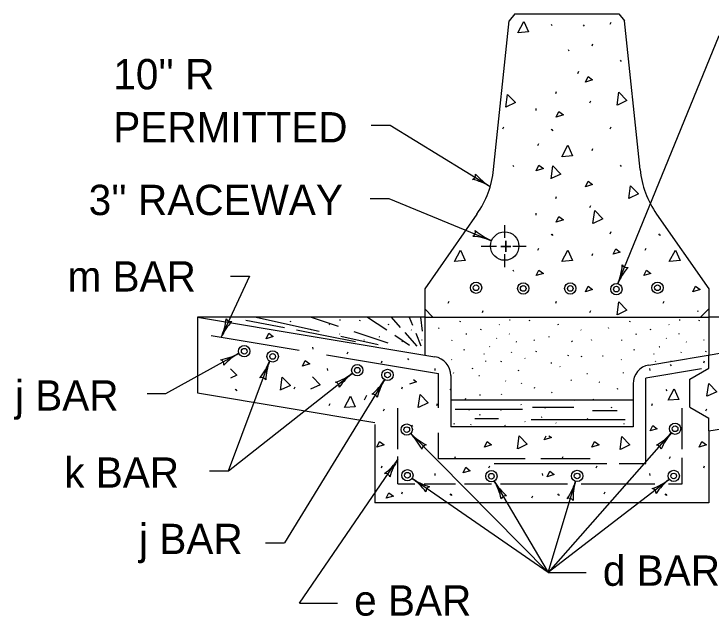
# Model space of a CAD drawing. Extents: x 998.4 to 1037.3, y 999.1 to 1023.1.
# Drawn here: x 1025.488 to 1030.087, y 1008.731 to 1012.703 of the extents above; entities that cross this region are included whole.
import ezdxf

# ---------------------------------------------------------------- set-up
doc = ezdxf.new("R2010")
doc.units = 0
for name, color, linetype in [('1', 7, 'Continuous'), ('2', 7, 'Continuous'), ('Level 1', 7, 'Continuous'), ('Level 3', 7, 'Continuous')]:
    doc.layers.add(name, color=color, linetype=linetype)

msp = doc.modelspace()

# ---------------------------------------------------------------- linework, layer by layer
at = {"layer": '1'}
for p, q in [((1027.8366, 1011.4863), (1027.9616, 1011.4863)), ((1027.9616, 1011.4863), (1028.6388, 1011.2071)), ((1028.7255, 1011.2254), (1028.7255, 1011.3104)), ((1028.571, 1011.1713), (1028.6714, 1011.1713)), ((1028.7795, 1011.1713), (1028.8664, 1011.1713)), ((1028.7255, 1011.0323), (1028.7255, 1011.1173))]:
    msp.add_line(p, q, dxfattribs=at)
msp.add_circle((1028.7254, 1011.1713), 0.0938, dxfattribs=at)
at = {"layer": '2'}
msp.add_line((1029.4713, 1010.9236), (1030.1396, 1012.5611), dxfattribs=at)
for centre, radius, start, end in [((1028.5027, 1011.6413), 0.0313, 287.2216, 9.3383), ((1028.4248, 1011.2303), 0.3909, 58.447, 77.1158), ((1028.8339, 1011.8966), 0.3909, 219.7941, 238.4409), ((1028.4248, 1011.2303), 0.3909, 58.4348, 58.447), ((1028.5014, 1011.2638), 0.0313, 296.3643, 18.481), ((1028.7878, 1011.5685), 0.3909, 228.9369, 247.5836), ((1028.4897, 1010.8456), 0.3909, 67.5897, 86.2585), ((1028.4897, 1010.8456), 0.3909, 67.5775, 67.5897), ((1029.1112, 1011.0757), 0.3909, 337.1006, 355.7693), ((1029.8314, 1010.7715), 0.3909, 138.4477, 157.0944), ((1029.5292, 1011.0606), 0.0313, 205.8752, 287.9919), ((1029.1112, 1011.0757), 0.3909, 337.0883, 337.1006), ((1026.5, 1010.7346), 0.3909, 335.0519, 353.7207), ((1026.9172, 1010.7045), 0.0313, 203.8265, 285.9432), ((1027.2089, 1010.4048), 0.3909, 136.3991, 155.0458), ((1026.5, 1010.7346), 0.3909, 335.0397, 335.0519), ((1026.7828, 1010.8067), 0.391, 280.2485, 298.8952), ((1027.1607, 1010.1221), 0.391, 118.9013, 137.5701), ((1027.1607, 1010.1221), 0.391, 118.8891, 118.9013), ((1026.8416, 1010.3926), 0.0313, 347.6759, 69.7926), ((1026.807, 1010.5493), 0.3909, 320.8786, 339.5253), ((1027.5395, 1010.2759), 0.3909, 159.5314, 178.2002), ((1027.5395, 1010.2759), 0.3909, 159.5192, 159.5314), ((1027.4834, 1010.6435), 0.3909, 288.7431, 307.3898), ((1027.9583, 1010.0223), 0.3909, 127.3959, 146.0647), ((1027.9583, 1010.0223), 0.3909, 127.3837, 127.3959), ((1027.1213, 1010.2733), 0.0313, 28.306, 110.4227), ((1027.5995, 1010.494), 0.3909, 309.7853, 328.4321), ((1028.2657, 1010.0848), 0.3909, 148.4382, 167.107), ((1028.2657, 1010.0848), 0.3909, 148.426, 148.4382), ((1027.6027, 1010.2426), 0.0313, 356.1705, 78.2872), ((1027.8548, 1010.1627), 0.0313, 17.2128, 99.3295), ((1028.3829, 1010.2092), 0.391, 224.7209, 224.7331), ((1028.3829, 1010.2092), 0.391, 224.7331, 243.4019), ((1027.8275, 1009.6589), 0.391, 26.0802, 44.727), ((1029.531, 1010.197), 0.3909, 299.9554, 318.6021), ((1030.1176, 1009.68), 0.3909, 138.6082, 157.277), ((1030.1176, 1009.68), 0.3909, 138.596, 138.6082), ((1028.2098, 1009.8284), 0.0313, 93.5077, 175.6244), ((1029.726, 1009.827), 0.0313, 7.3828, 89.4995), ((1027.6984, 1009.984), 0.3909, 306.926, 325.5727), ((1028.3434, 1009.5421), 0.3909, 145.5788, 164.2476), ((1028.3434, 1009.5421), 0.3909, 145.5666, 145.5788), ((1027.9368, 1009.6405), 0.0313, 14.3534, 96.4701), ((1028.3362, 1009.9601), 0.3909, 235.3765, 254.0453), ((1028.3362, 1009.9601), 0.3909, 235.3642, 235.3765), ((1027.892, 1009.3167), 0.3909, 36.7236, 55.3704), ((1028.9929, 1009.8203), 0.3909, 210.562, 210.5742), ((1028.9929, 1009.8203), 0.3909, 210.5742, 229.243), ((1028.3197, 1009.4226), 0.3909, 11.9214, 30.5681), ((1028.8176, 1009.7309), 0.3909, 324.7558, 343.4025), ((1029.5669, 1009.5077), 0.3909, 163.4086, 182.0774), ((1029.5669, 1009.5077), 0.3909, 163.3964, 163.4086), ((1029.5718, 1009.942), 0.3909, 288.9657, 307.6124), ((1030.0491, 1009.3227), 0.3909, 127.6185, 146.2873), ((1030.0491, 1009.3227), 0.3909, 127.6063, 127.6185), ((1028.2364, 1009.5539), 0.0313, 104.1511, 186.2678), ((1029.6927, 1009.5416), 0.0313, 356.3931, 78.5098), ((1028.7319, 1009.4935), 0.0313, 79.3488, 161.4655), ((1029.1497, 1009.4769), 0.0313, 32.1832, 114.2999)]:
    msp.add_arc(centre, radius, start, end, dxfattribs=at)
at = {"layer": 'Level 1'}
for p, q in [((1030.0724, 1010.3666), (1030.0724, 1010.4525)), ((1029.9474, 1010.2943), (1030.0724, 1010.3666)), ((1029.9474, 1010.108), (1029.9474, 1010.2943)), ((1029.9474, 1010.108), (1030.0724, 1010.0359)), ((1030.0724, 1009.9536), (1030.0724, 1010.0359)), ((1030.0724, 1009.9526), (1030.0724, 1009.9536))]:
    msp.add_line(p, q, dxfattribs=at)
for centre, radius in [((1028.536, 1010.8966), 0.0375), ((1028.8477, 1010.892), 0.0375), ((1029.158, 1010.892), 0.0375), ((1029.462, 1010.8873), 0.0375), ((1029.7331, 1010.8966), 0.0375), ((1028.536, 1010.8966), 0.0187), ((1028.8477, 1010.892), 0.0187), ((1029.158, 1010.892), 0.0187), ((1029.462, 1010.8873), 0.0187), ((1029.7331, 1010.8966), 0.0187), ((1027.0068, 1010.4778), 0.0375), ((1027.0068, 1010.4778), 0.0187), ((1027.1944, 1010.4436), 0.0375), ((1027.1944, 1010.4436), 0.0187), ((1027.7528, 1010.3526), 0.0375), ((1027.7528, 1010.3526), 0.0187), ((1027.9523, 1010.3214), 0.0375), ((1027.9523, 1010.3214), 0.0187), ((1029.8491, 1009.9666), 0.0375), ((1028.0788, 1009.9607), 0.0375), ((1028.0788, 1009.9607), 0.0187), ((1029.8491, 1009.9666), 0.0187), ((1028.0833, 1009.6597), 0.0375), ((1028.6372, 1009.6537), 0.0375), ((1029.203, 1009.6552), 0.0375), ((1029.8402, 1009.6552), 0.0375), ((1028.0833, 1009.6597), 0.0187), ((1028.6372, 1009.6537), 0.0187), ((1029.203, 1009.6552), 0.0187), ((1029.8402, 1009.6552), 0.0187)]:
    msp.add_circle(centre, radius, dxfattribs=at)
at = {"layer": 'Level 3'}
for p, q in [((1028.7911, 1012.7026), (1028.7552, 1012.6581)), ((1028.7911, 1012.7026), (1029.4786, 1012.7026)), ((1029.4786, 1012.7026), (1029.5145, 1012.6581)), ((1028.6518, 1011.6757), (1028.7552, 1012.6581)), ((1029.031, 1012.636), (1029.0369, 1012.6271)), ((1029.243, 1012.6317), (1029.2489, 1012.6229)), ((1029.4217, 1012.636), (1029.4276, 1012.6492)), ((1029.6179, 1011.6757), (1029.5145, 1012.6581)), ((1029.3018, 1012.4922), (1029.3077, 1012.5055)), ((1029.1429, 1012.4678), (1029.1488, 1012.4589)), ((1029.4868, 1012.3975), (1029.4927, 1012.3886)), ((1029.208, 1012.3107), (1029.214, 1012.3241)), ((1029.062, 1012.177), (1029.068, 1012.1903)), ((1029.287, 1012.1162), (1029.293, 1012.1296)), ((1028.93, 1012.0791), (1028.9315, 1012.0658)), ((1027.8437, 1011.9692), (1027.9687, 1011.9692)), ((1027.9687, 1011.9692), (1028.6294, 1011.5635)), ((1028.7127, 1011.9446), (1028.7186, 1011.9579)), ((1029.031, 1011.9446), (1029.0369, 1011.9357)), ((1029.0369, 1011.9412), (1029.0428, 1011.9323)), ((1029.4217, 1011.9446), (1029.4276, 1011.9579)), ((1028.9436, 1011.8349), (1028.9495, 1011.8482)), ((1029.3018, 1011.8008), (1029.3077, 1011.8141)), ((1028.7779, 1011.7061), (1028.7838, 1011.6972)), ((1029.4868, 1011.7061), (1029.4927, 1011.6972)), ((1029.062, 1011.4856), (1029.068, 1011.4989)), ((1029.287, 1011.4249), (1029.293, 1011.4382)), ((1028.5422, 1011.3828), (1028.1974, 1010.8901)), ((1028.93, 1011.3877), (1028.9315, 1011.3744)), ((1029.7275, 1011.3828), (1030.0724, 1010.8901)), ((1029.031, 1011.2532), (1029.0369, 1011.2443)), ((1029.0369, 1011.2499), (1029.0428, 1011.241)), ((1029.4217, 1011.2532), (1029.4276, 1011.2666)), ((1029.7399, 1011.2532), (1029.7459, 1011.2443)), ((1029.7459, 1011.2499), (1029.7518, 1011.241)), ((1028.9436, 1011.1435), (1028.9495, 1011.1568)), ((1029.6525, 1011.1435), (1029.6585, 1011.1568)), ((1029.3018, 1011.1095), (1029.3077, 1011.1228)), ((1028.7779, 1011.0147), (1028.7838, 1011.0059)), ((1027.0419, 1010.9726), (1026.8545, 1010.5697)), ((1026.9169, 1010.9726), (1027.0419, 1010.9726)), ((1028.1974, 1010.8901), (1028.1974, 1010.7026)), ((1028.5439, 1010.9025), (1028.5439, 1010.9025)), ((1028.8505, 1010.9025), (1028.8505, 1010.9025)), ((1029.7701, 1010.9025), (1029.7701, 1010.9025)), ((1029.7701, 1010.9025), (1029.7701, 1010.9025)), ((1030.0724, 1010.8901), (1030.0724, 1010.7026)), ((1028.3531, 1010.7942), (1028.359, 1010.8076)), ((1029.062, 1010.7942), (1029.068, 1010.8076)), ((1029.771, 1010.7942), (1029.777, 1010.8076)), ((1028.1974, 1010.7572), (1028.252, 1010.7026)), ((1028.578, 1010.7336), (1028.584, 1010.7469)), ((1029.287, 1010.7336), (1029.293, 1010.7469)), ((1029.9984, 1010.7391), (1030.0019, 1010.7469)), ((1030.0177, 1010.7026), (1030.0724, 1010.7572)), ((1028.1974, 1010.7026), (1026.6974, 1010.7026)), ((1026.6974, 1010.7026), (1028.265, 1010.4413)), ((1026.6974, 1010.7026), (1026.6974, 1010.2026)), ((1027.5005, 1010.6076), (1027.0736, 1010.7026)), ((1027.4474, 1010.7026), (1027.6265, 1010.6429)), ((1027.8211, 1010.7026), (1027.9477, 1010.6185)), ((1027.976, 1010.7026), (1028.0359, 1010.6349)), ((1028.0947, 1010.7026), (1028.1163, 1010.6499)), ((1028.1694, 1010.7026), (1028.1798, 1010.6093)), ((1028.1974, 1010.7026), (1030.0724, 1010.7026)), ((1028.1974, 1010.7026), (1028.1974, 1010.4526)), ((1029.6767, 1010.3866), (1031.5724, 1010.7026)), ((1031.5724, 1010.7026), (1030.0724, 1010.7026)), ((1030.0724, 1010.7026), (1030.0724, 1010.4526)), ((1026.6974, 1010.6756), (1026.6992, 1010.6729)), ((1027.017, 1010.6834), (1027.2721, 1010.6335)), ((1027.3115, 1010.6726), (1027.3134, 1010.6784)), ((1027.5708, 1010.6513), (1027.5679, 1010.6542)), ((1027.6421, 1010.6831), (1027.6361, 1010.6817)), ((1027.7691, 1010.6781), (1027.7711, 1010.6839)), ((1027.9597, 1010.6532), (1027.9537, 1010.652)), ((1028.4315, 1010.6726), (1028.4334, 1010.6784)), ((1028.6908, 1010.6513), (1028.6879, 1010.6542)), ((1028.7621, 1010.6831), (1028.7561, 1010.6817)), ((1028.8891, 1010.6781), (1028.8911, 1010.6839)), ((1029.0797, 1010.6532), (1029.0737, 1010.652)), ((1029.5515, 1010.6726), (1029.5534, 1010.6784)), ((1029.8108, 1010.6513), (1029.8079, 1010.6542)), ((1029.8821, 1010.6831), (1029.8761, 1010.6817)), ((1030.0091, 1010.6781), (1030.0111, 1010.6839)), ((1027.3513, 1010.618), (1027.7413, 1010.5417)), ((1027.4472, 1010.6193), (1027.4492, 1010.6251)), ((1027.7289, 1010.6087), (1027.9541, 1010.5336)), ((1028.0655, 1010.6014), (1028.145, 1010.5116)), ((1028.1103, 1010.6164), (1028.1074, 1010.6193)), ((1028.292, 1010.6281), (1028.289, 1010.6311)), ((1028.5672, 1010.6193), (1028.5692, 1010.6251)), ((1029.2303, 1010.6164), (1029.2274, 1010.6193)), ((1029.412, 1010.6281), (1029.409, 1010.6311)), ((1029.6872, 1010.6193), (1029.6892, 1010.6251)), ((1026.7881, 1010.5808), (1027.3695, 1010.4839)), ((1027.6379, 1010.5902), (1027.635, 1010.5931)), ((1027.8905, 1010.5208), (1027.6445, 1010.5756)), ((1027.9003, 1010.5698), (1027.8974, 1010.5727)), ((1027.9997, 1010.584), (1028.098, 1010.5186)), ((1028.1385, 1010.596), (1028.1727, 1010.5126)), ((1028.3771, 1010.5481), (1028.379, 1010.5539)), ((1028.4721, 1010.5886), (1028.474, 1010.5945)), ((1028.6733, 1010.5611), (1028.6704, 1010.5641)), ((1028.7579, 1010.5902), (1028.755, 1010.5931)), ((1029.0203, 1010.5698), (1029.0174, 1010.5727)), ((1029.4971, 1010.5481), (1029.499, 1010.5539)), ((1029.5921, 1010.5886), (1029.594, 1010.5945)), ((1029.7933, 1010.5611), (1029.7904, 1010.5641)), ((1029.8779, 1010.5902), (1029.875, 1010.5931)), ((1027.8012, 1010.5495), (1027.7983, 1010.5524)), ((1028.052, 1010.5436), (1028.0461, 1010.5407)), ((1028.1803, 1010.5495), (1028.1774, 1010.5524)), ((1028.6242, 1010.5086), (1028.6266, 1010.5074)), ((1028.6266, 1010.5074), (1028.6277, 1010.5061)), ((1028.8045, 1010.5378), (1028.8016, 1010.5407)), ((1028.9212, 1010.5495), (1028.9183, 1010.5524)), ((1029.172, 1010.5436), (1029.1661, 1010.5407)), ((1029.3003, 1010.5495), (1029.2974, 1010.5524)), ((1029.7442, 1010.5086), (1029.7466, 1010.5074)), ((1029.7466, 1010.5074), (1029.7477, 1010.5061)), ((1029.9245, 1010.5378), (1029.9216, 1010.5407)), ((1030.0412, 1010.5495), (1030.0383, 1010.5524)), ((1026.4905, 1010.1995), (1026.9718, 1010.4644)), ((1027.4576, 1010.5052), (1027.4591, 1010.4919)), ((1027.6865, 1010.4612), (1027.6924, 1010.4746)), ((1028.4586, 1010.4851), (1028.4606, 1010.4909)), ((1028.589, 1010.458), (1028.5909, 1010.4638)), ((1028.7699, 1010.4688), (1028.7718, 1010.4746)), ((1028.9327, 1010.4742), (1028.9346, 1010.4801)), ((1029.5786, 1010.4851), (1029.5806, 1010.4909)), ((1029.709, 1010.458), (1029.7109, 1010.4638)), ((1029.8899, 1010.4688), (1029.8918, 1010.4746)), ((1030.0527, 1010.4742), (1030.0546, 1010.4801)), ((1027.5485, 1010.4541), (1028.2881, 1010.3308)), ((1028.0837, 1010.429), (1028.0896, 1010.4201)), ((1028.3761, 1010.4207), (1028.3732, 1010.4236)), ((1028.861, 1010.4289), (1028.858, 1010.4317)), ((1029.1444, 1010.4471), (1029.1464, 1010.453)), ((1029.2311, 1010.4408), (1029.2331, 1010.4466)), ((1029.3755, 1010.4458), (1029.3695, 1010.4446)), ((1029.4961, 1010.4207), (1029.4932, 1010.4236)), ((1026.9025, 1009.6897), (1027.1733, 1010.4126)), ((1027.9114, 1010.4006), (1027.9173, 1010.4139)), ((1028.5998, 1010.4092), (1028.6017, 1010.4151)), ((1028.7019, 1010.4083), (1028.7038, 1010.4141)), ((1029.033, 1010.3975), (1029.035, 1010.4033)), ((1029.0917, 1010.3747), (1029.0888, 1010.3776)), ((1029.7198, 1010.4092), (1029.7217, 1010.4151)), ((1029.8177, 1010.39), (1029.8236, 1010.3811)), ((1029.8228, 1010.411), (1029.8238, 1010.4141)), ((1030.0383, 1010.4006), (1030.0442, 1010.4139)), ((1026.9025, 1009.6897), (1027.7209, 1010.3329)), ((1027.5543, 1010.3634), (1027.5558, 1010.3501)), ((1028.2633, 1010.3634), (1028.2648, 1010.3501)), ((1028.2881, 1010.1041), (1028.2881, 1010.3308)), ((1028.388, 1010.3325), (1028.39, 1010.3383)), ((1028.5129, 1010.3623), (1028.5148, 1010.3681)), ((1028.8159, 1010.3487), (1028.8178, 1010.3546)), ((1029.2724, 1010.3294), (1029.2664, 1010.3281)), ((1029.508, 1010.3325), (1029.51, 1010.3383)), ((1030.0229, 1010.3619), (1029.6553, 1010.3006)), ((1029.6812, 1010.3634), (1029.6827, 1010.3501)), ((1027.9326, 1010.2894), (1027.2723, 1009.2145)), ((1028.3694, 1010.318), (1028.3694, 1010.1545)), ((1028.5595, 1010.3159), (1028.5535, 1010.3146)), ((1028.7335, 1010.2799), (1028.7305, 1010.2828)), ((1029.165, 1010.2853), (1029.162, 1010.2882)), ((1029.6553, 1009.7381), (1029.6553, 1010.3006)), ((1027.3371, 1010.2289), (1027.343, 1010.2422)), ((1028.046, 1010.2289), (1028.052, 1010.2422)), ((1028.8393, 1010.2636), (1028.8364, 1010.2666)), ((1028.9217, 1010.2351), (1028.9237, 1010.2408)), ((1029.3523, 1010.2718), (1029.3494, 1010.2747)), ((1029.5723, 1010.2633), (1029.5723, 1010.1545)), ((1026.3655, 1010.1995), (1026.4905, 1010.1995)), ((1026.6974, 1010.2026), (1027.8693, 1010.0072)), ((1026.9464, 1010.2289), (1026.9523, 1010.22)), ((1026.9523, 1010.2256), (1026.9582, 1010.2166)), ((1028.3643, 1010.2289), (1028.3694, 1010.2212)), ((1028.565, 1010.1886), (1028.559, 1010.1873)), ((1028.7046, 1010.1917), (1028.7065, 1010.1976)), ((1029.0374, 1010.2041), (1029.0345, 1010.207)), ((1029.4705, 1010.2292), (1029.4645, 1010.2279)), ((1029.7881, 1010.2256), (1029.794, 1010.2166)), ((1030.0724, 1009.9526), (1031.5724, 1010.2026)), ((1029.5723, 1010.1545), (1028.3694, 1010.1545)), ((1028.3694, 1010.1545), (1028.3694, 1009.9795)), ((1028.4667, 1010.1619), (1028.4686, 1010.1677)), ((1029.1823, 1010.1538), (1029.1842, 1010.1596)), ((1029.3131, 1010.1588), (1029.3071, 1010.1575)), ((1029.5723, 1010.1545), (1029.5723, 1009.9795)), ((1027.568, 1010.1191), (1027.574, 1010.1325)), ((1027.9262, 1010.0851), (1027.9321, 1010.0985)), ((1028.0209, 1009.832), (1028.0209, 1010.1025)), ((1028.277, 1010.1191), (1028.2829, 1010.1325)), ((1028.8365, 1010.1229), (1028.8336, 1010.1257)), ((1029.1815, 1010.1076), (1028.9087, 1010.1076)), ((1028.9923, 1010.1023), (1028.9942, 1010.1081)), ((1029.4293, 1010.1051), (1029.4312, 1010.1109)), ((1029.6949, 1010.1191), (1029.7008, 1010.1325)), ((1029.8959, 1009.832), (1029.8959, 1010.1025)), ((1030.053, 1010.0851), (1030.059, 1010.0985)), ((1028.8424, 1010.0926), (1028.3977, 1010.0926)), ((1028.4928, 1010.0876), (1028.4899, 1010.0906)), ((1028.5618, 1010.0572), (1028.5637, 1010.063)), ((1028.7025, 1010.0871), (1028.6995, 1010.0901)), ((1029.4668, 1010.0841), (1029.3055, 1010.0841)), ((1028.6833, 1010.0311), (1028.5291, 1010.0311)), ((1028.861, 1010.0118), (1028.858, 1010.0147)), ((1029.5195, 1010.0256), (1028.8988, 1010.0256)), ((1028.9711, 1010.0423), (1028.9651, 1010.0411)), ((1029.0645, 1010.0037), (1029.0616, 1010.0066)), ((1029.2735, 1010.0308), (1029.2706, 1010.0337)), ((1027.8693, 1009.9942), (1027.8693, 1009.4775)), ((1028.1112, 1009.9904), (1028.1171, 1009.9816)), ((1029.5723, 1009.9795), (1028.3694, 1009.9795)), ((1028.394, 1009.9991), (1028.388, 1009.9977)), ((1028.502, 1009.9913), (1028.504, 1009.9971)), ((1028.7287, 1009.9881), (1028.7229, 1009.9853)), ((1029.514, 1009.9991), (1029.508, 1009.9977)), ((1028.1052, 1009.9341), (1029.013, 1009.0178)), ((1028.2881, 1009.7683), (1028.2881, 1009.9391)), ((1029.8243, 1009.9385), (1029.013, 1009.0178)), ((1030.0724, 1009.9526), (1030.0724, 1009.4775)), ((1028.0209, 1009.6025), (1028.0209, 1009.7825)), ((1028.3954, 1009.7699), (1028.4013, 1009.7832)), ((1029.1044, 1009.7699), (1029.1103, 1009.7832)), ((1029.8133, 1009.7699), (1029.8192, 1009.7832)), ((1029.8959, 1009.6025), (1029.8959, 1009.7742)), ((1027.3721, 1008.8164), (1028.0209, 1009.7631)), ((1028.8594, 1009.7683), (1028.2881, 1009.7683)), ((1028.6553, 1009.7381), (1029.3998, 1009.7381)), ((1029.2881, 1009.7683), (1028.963, 1009.7683)), ((1029.4805, 1009.7381), (1029.6553, 1009.7381)), ((1026.7775, 1009.6897), (1026.9025, 1009.6897)), ((1027.9114, 1009.7092), (1027.9173, 1009.7226)), ((1028.6204, 1009.7092), (1028.6263, 1009.7226)), ((1029.3293, 1009.7092), (1029.3352, 1009.7226)), ((1030.0383, 1009.7092), (1030.0442, 1009.7226)), ((1029.013, 1009.0178), (1028.1141, 1009.6384)), ((1028.2633, 1009.6721), (1028.2648, 1009.6587)), ((1028.9722, 1009.6721), (1028.9737, 1009.6587)), ((1029.6812, 1009.6721), (1029.6827, 1009.6587)), ((1028.0209, 1009.6025), (1028.1326, 1009.6025)), ((1028.1933, 1009.6025), (1028.4, 1009.6025)), ((1028.4607, 1009.6025), (1028.6372, 1009.6025)), ((1028.6563, 1009.6215), (1029.013, 1009.0178)), ((1028.6979, 1009.6025), (1029.1391, 1009.6025)), ((1029.8105, 1009.6323), (1029.013, 1009.0178)), ((1029.013, 1009.0178), (1029.1922, 1009.6193)), ((1029.2301, 1009.6025), (1029.7155, 1009.6025)), ((1029.8065, 1009.6025), (1029.8959, 1009.6025)), ((1028.046, 1009.5376), (1028.052, 1009.5509)), ((1029.3812, 1009.5376), (1029.3871, 1009.5509)), ((1028.3643, 1009.5376), (1028.3702, 1009.5286)), ((1028.3702, 1009.5341), (1028.3761, 1009.5253)), ((1028.9048, 1009.5108), (1028.9107, 1009.5241)), ((1029.0732, 1009.5376), (1029.0792, 1009.5286)), ((1029.0792, 1009.5341), (1029.0851, 1009.5253)), ((1029.7822, 1009.5376), (1029.7881, 1009.5286)), ((1029.7881, 1009.5341), (1029.794, 1009.5253)), ((1030.0724, 1009.4775), (1027.8693, 1009.4775)), ((1027.1473, 1009.2145), (1027.2723, 1009.2145)), ((1029.013, 1009.0178), (1029.263, 1009.0178)), ((1027.3721, 1008.8164), (1027.6221, 1008.8164))]:
    msp.add_line(p, q, dxfattribs=at)
for points in [[(1028.8119, 1012.578), (1028.8518, 1012.6535), (1028.8829, 1012.5839), (1028.8133, 1012.578)], [(1029.2577, 1012.2532), (1029.2755, 1012.2902), (1029.305, 1012.268), (1029.2577, 1012.2532)], [(1028.7317, 1012.0877), (1028.7435, 1012.1723), (1028.7965, 1012.1176), (1028.7331, 1012.0882)], [(1029.467, 1012.101), (1029.4788, 1012.1856), (1029.5318, 1012.1308), (1029.4685, 1012.1015)], [(1029.065, 1012.0216), (1029.0828, 1012.0586), (1029.1124, 1012.0363), (1029.065, 1012.0216)], [(1029.102, 1011.7609), (1029.142, 1011.8364), (1029.173, 1011.7668), (1029.1035, 1011.7609)], [(1028.9333, 1011.6676), (1028.951, 1011.7046), (1028.9806, 1011.6824), (1028.9333, 1011.6676)], [(1029.0312, 1011.6158), (1029.043, 1011.7005), (1029.096, 1011.6457), (1029.0326, 1011.6163)], [(1029.2577, 1011.5618), (1029.2755, 1011.5988), (1029.305, 1011.5766), (1029.2577, 1011.5618)], [(1029.5434, 1011.4851), (1029.5551, 1011.5697), (1029.6081, 1011.515), (1029.5448, 1011.4856)], [(1029.3072, 1011.3206), (1029.319, 1011.4052), (1029.372, 1011.3505), (1029.3086, 1011.3211)], [(1029.065, 1011.3302), (1029.0828, 1011.3672), (1029.1124, 1011.345), (1029.065, 1011.3302)], [(1029.4406, 1011.1173), (1029.4585, 1011.1543), (1029.488, 1011.1321), (1029.4406, 1011.1173)], [(1028.393, 1011.0696), (1028.433, 1011.145), (1028.4641, 1011.0755), (1028.3945, 1011.0696)], [(1029.102, 1011.0696), (1029.142, 1011.145), (1029.173, 1011.0755), (1029.1035, 1011.0696)], [(1029.811, 1011.0696), (1029.851, 1011.145), (1029.882, 1011.0755), (1029.8125, 1011.0696)], [(1028.9333, 1010.9763), (1028.951, 1011.0133), (1028.9806, 1010.9911), (1028.9333, 1010.9763)], [(1029.6422, 1010.9763), (1029.66, 1011.0133), (1029.6895, 1010.9911), (1029.6422, 1010.9763)], [(1029.2577, 1010.8705), (1029.2755, 1010.9075), (1029.305, 1010.8853), (1029.2577, 1010.8705)], [(1029.9666, 1010.8705), (1029.9845, 1010.9075), (1030.014, 1010.8853), (1029.9666, 1010.8705)], [(1029.467, 1010.7182), (1029.4788, 1010.8028), (1029.5318, 1010.7481), (1029.4685, 1010.7187)], [(1027.1508, 1010.5598), (1027.1685, 1010.5968), (1027.1981, 1010.5746), (1027.1508, 1010.5598)], [(1027.3913, 1010.3804), (1027.409, 1010.4174), (1027.4386, 1010.3951), (1027.3913, 1010.3804)], [(1026.9161, 1010.3623), (1026.957, 1010.3201), (1026.9161, 1010.3011)], [(1027.2463, 1010.2217), (1027.258, 1010.3064), (1027.311, 1010.2516), (1027.2477, 1010.2222)], [(1027.4563, 1010.3091), (1027.5074, 1010.2562), (1027.444, 1010.2268)], [(1028.1241, 1010.2909), (1028.1435, 1010.2762), (1028.0962, 1010.2615)], [(1030.0595, 1010.1809), (1030.0713, 1010.2656), (1030.1243, 1010.2108), (1030.061, 1010.1814)], [(1027.8009, 1010.1572), (1027.816, 1010.1887)], [(1028.155, 1010.1071), (1028.1667, 1010.1916), (1028.2197, 1010.1369), (1028.1564, 1010.1076)], [(1029.8034, 1010.1541), (1029.8433, 1010.2296), (1029.8744, 1010.1601), (1029.8048, 1010.1541)], [(1027.6685, 1010.106), (1027.7085, 1010.1814), (1027.7395, 1010.1119), (1027.67, 1010.106)], [(1029.6845, 1009.952), (1029.7023, 1009.989), (1029.7319, 1009.9667), (1029.6845, 1009.952)], [(1028.8095, 1009.8346), (1028.8212, 1009.9192), (1028.8742, 1009.8645), (1028.8109, 1009.8351)], [(1028.9862, 1009.8931), (1028.9994, 1009.9206)], [(1029.0166, 1009.9206), (1029.0335, 1009.9079), (1028.9862, 1009.8931)], [(1029.4867, 1009.8301), (1029.4985, 1009.9147), (1029.5515, 1009.86), (1029.4881, 1009.8306)], [(1027.882, 1009.8461), (1027.8999, 1009.8831), (1027.9295, 1009.861), (1027.882, 1009.8461)], [(1028.591, 1009.8461), (1028.6088, 1009.8831), (1028.6384, 1009.861), (1028.591, 1009.8461)], [(1029.3, 1009.8461), (1029.3178, 1009.8831), (1029.3474, 1009.861), (1029.3, 1009.8461)], [(1030.009, 1009.8461), (1030.0267, 1009.8831), (1030.0563, 1009.861), (1030.009, 1009.8461)], [(1028.4508, 1009.6751), (1028.4685, 1009.7121), (1028.4981, 1009.69), (1028.4508, 1009.6751)], [(1029.0053, 1009.6504), (1029.023, 1009.6874), (1029.0526, 1009.6652), (1029.0053, 1009.6504)], [(1027.9431, 1009.5078), (1027.9609, 1009.5448), (1027.9905, 1009.5226), (1027.9431, 1009.5078)]]:
    msp.add_lwpolyline(points, dxfattribs=at)
for centre, radius, start, end in [((1028.0302, 1011.7412), 0.625, 325.008, 353.9908), ((1030.2395, 1011.7412), 0.625, 186.0092, 214.992), ((1028.2444, 1010.318), 0.125, 0, 80.5303), ((1029.6973, 1010.2633), 0.125, 99.4626, 180)]:
    msp.add_arc(centre, radius, start, end, dxfattribs=at)

# ---------------------------------------------------------------- texts
at = {"layer": '1'}
for s, height, p in [("3'' RACEWAY", 0.2, (1025.9806, 1011.3758)), ('+', 0.105, (1028.6915, 1011.1188))]:
    msp.add_text(s, height=height, dxfattribs=at).set_placement(p)
at = {"layer": 'Level 3'}
for s, p in [("10'' R ", (1026.1429, 1012.2052)), ('PERMITTED', (1026.1429, 1011.8552)), ('m BAR', (1025.8408, 1010.8715)), ('j BAR', (1025.494, 1010.0864)), ('k BAR', (1025.8192, 1009.5775)), ('j BAR', (1026.3129, 1009.1397)), ('d BAR', (1029.3728, 1008.9305)), ('e BAR', (1027.7319, 1008.7339))]:
    msp.add_text(s, height=0.2, dxfattribs=at).set_placement(p)

doc.saveas('drawing.dxf')
